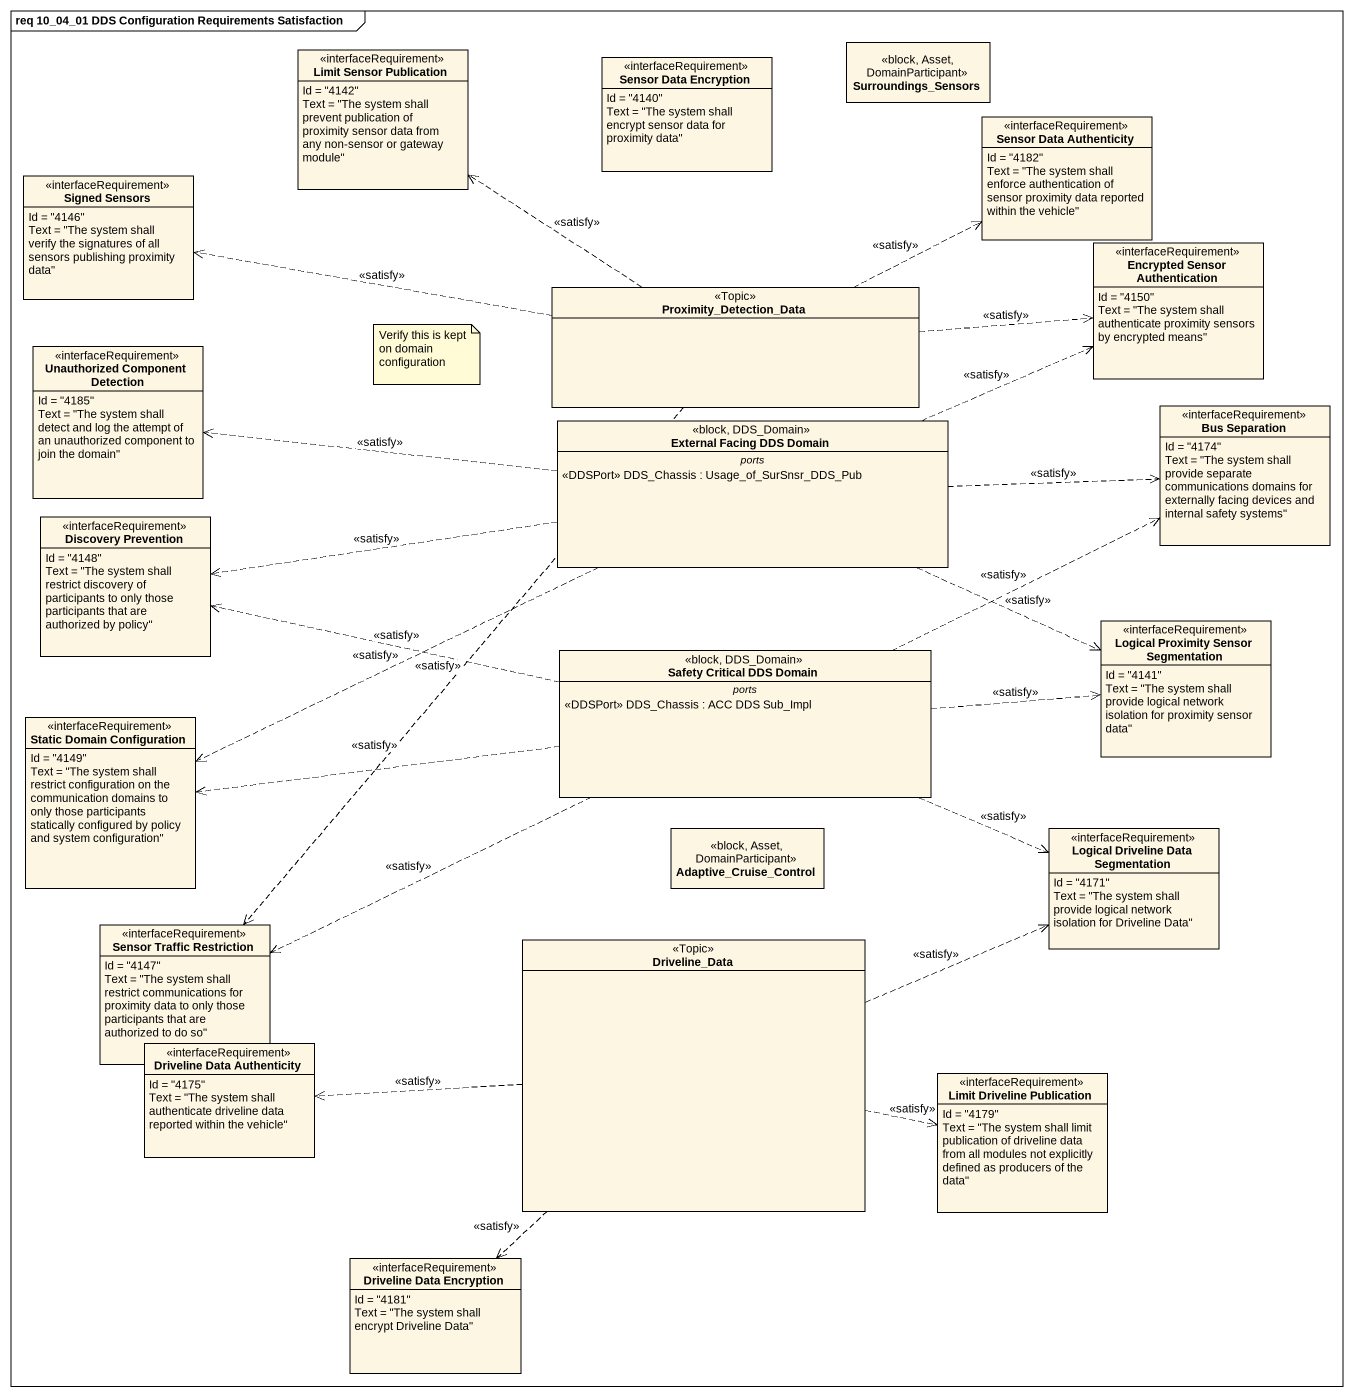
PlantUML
@startuml
mainframe req 10_04_01 DDS Configuration Requirements Satisfaction
hide circle
hide empty members
class "Limit Sensor Publication" as Limit_Sensor_Publication <<interfaceRequirement>> {
  Id = "4142"
  Text = "The system shall prevent publication of proximity sensor data from any non-sensor or gateway module"
}
class "Sensor Data Encryption" as Sensor_Data_Encryption <<interfaceRequirement>> {
  Id = "4140"
  Text = "The system shall encrypt sensor data for proximity data"
}
class Surroundings_Sensors <<block, Asset, DomainParticipant>>
class "Sensor Data Authenticity" as Sensor_Data_Authenticity <<interfaceRequirement>> {
  Id = "4182"
  Text = "The system shall enforce authentication of sensor proximity data reported within the vehicle"
}
class "Signed Sensors" as Signed_Sensors <<interfaceRequirement>> {
  Id = "4146"
  Text = "The system shall verify the signatures of all sensors publishing proximity data"
}
class "Encrypted Sensor Authentication" as Encrypted_Sensor <<interfaceRequirement>> {
  Id = "4150"
  Text = "The system shall authenticate proximity sensors by encrypted means"
}
class Proximity_Detection_Data <<Topic>>
class "Unauthorized Component Detection" as Unauthorized_Component <<interfaceRequirement>> {
  Id = "4185"
  Text = "The system shall detect and log the attempt of an unauthorized component to join the domain"
}
class "External Facing DDS Domain" as External_Facing_DDS_Domain <<block, DDS_Domain>> {
  -- ports --
  <<DDSPort>> DDS_Chassis : Usage_of_SurSnsr_DDS_Pub
}
class "Bus Separation" as Bus_Separation <<interfaceRequirement>> {
  Id = "4174"
  Text = "The system shall provide separate communications domains for externally facing devices and internal safety systems"
}
class "Discovery Prevention" as Discovery_Prevention <<interfaceRequirement>> {
  Id = "4148"
  Text = "The system shall restrict discovery of participants to only those participants that are authorized by policy"
}
class "Logical Proximity Sensor Segmentation" as Logical_Proximity_Sensor <<interfaceRequirement>> {
  Id = "4141"
  Text = "The system shall provide logical network isolation for proximity sensor data"
}
class "Safety Critical DDS Domain" as Safety_Critical_DDS_Domain <<block, DDS_Domain>> {
  -- ports --
  <<DDSPort>> DDS_Chassis : ACC DDS Sub_Impl
}
class "Static Domain Configuration" as Static_Domain_Configuration <<interfaceRequirement>> {
  Id = "4149"
  Text = "The system shall restrict configuration on the communication domains to only those participants statically configured by policy and system configuration"
}
class Adaptive_Cruise_Control <<block, Asset, DomainParticipant>>
class "Logical Driveline Data Segmentation" as Logical_Driveline_Data <<interfaceRequirement>> {
  Id = "4171"
  Text = "The system shall provide logical network isolation for Driveline Data"
}
class "Sensor Traffic Restriction" as Sensor_Traffic_Restriction <<interfaceRequirement>> {
  Id = "4147"
  Text = "The system shall restrict communications for proximity data to only those participants that are authorized to do so"
}
class Driveline_Data <<Topic>>
class "Driveline Data Authenticity" as Driveline_Data_Authenticity <<interfaceRequirement>> {
  Id = "4175"
  Text = "The system shall authenticate driveline data reported within the vehicle"
}
class "Limit Driveline Publication" as Limit_Driveline_Publication <<interfaceRequirement>> {
  Id = "4179"
  Text = "The system shall limit publication of driveline data from all modules not explicitly defined as producers of the data"
}
class "Driveline Data Encryption" as Driveline_Data_Encryption <<interfaceRequirement>> {
  Id = "4181"
  Text = "The system shall encrypt Driveline Data"
}
Proximity_Detection_Data .up.> Limit_Sensor_Publication : <<satisfy>>
Proximity_Detection_Data .right.> Sensor_Data_Authenticity : <<satisfy>>
Proximity_Detection_Data .left.> Signed_Sensors : <<satisfy>>
Proximity_Detection_Data .right.> Encrypted_Sensor : <<satisfy>>
Proximity_Detection_Data ..> Sensor_Traffic_Restriction : <<satisfy>>
External_Facing_DDS_Domain .right.> Encrypted_Sensor : <<satisfy>>
External_Facing_DDS_Domain .left.> Unauthorized_Component : <<satisfy>>
External_Facing_DDS_Domain .right.> Bus_Separation : <<satisfy>>
External_Facing_DDS_Domain .left.> Discovery_Prevention : <<satisfy>>
External_Facing_DDS_Domain .right.> Logical_Proximity_Sensor : <<satisfy>>
External_Facing_DDS_Domain .left.> Static_Domain_Configuration : <<satisfy>>
Safety_Critical_DDS_Domain .right.> Bus_Separation : <<satisfy>>
Safety_Critical_DDS_Domain .left.> Discovery_Prevention : <<satisfy>>
Safety_Critical_DDS_Domain .right.> Logical_Proximity_Sensor : <<satisfy>>
Safety_Critical_DDS_Domain .left.> Static_Domain_Configuration : <<satisfy>>
Safety_Critical_DDS_Domain .right.> Logical_Driveline_Data : <<satisfy>>
Safety_Critical_DDS_Domain .left.> Sensor_Traffic_Restriction : <<satisfy>>
Driveline_Data .right.> Logical_Driveline_Data : <<satisfy>>
Driveline_Data .left.> Driveline_Data_Authenticity : <<satisfy>>
Driveline_Data .right.> Limit_Driveline_Publication : <<satisfy>>
Driveline_Data ..> Driveline_Data_Encryption : <<satisfy>>
note as N1
  Verify this is kept on domain configuration
end note
@enduml
